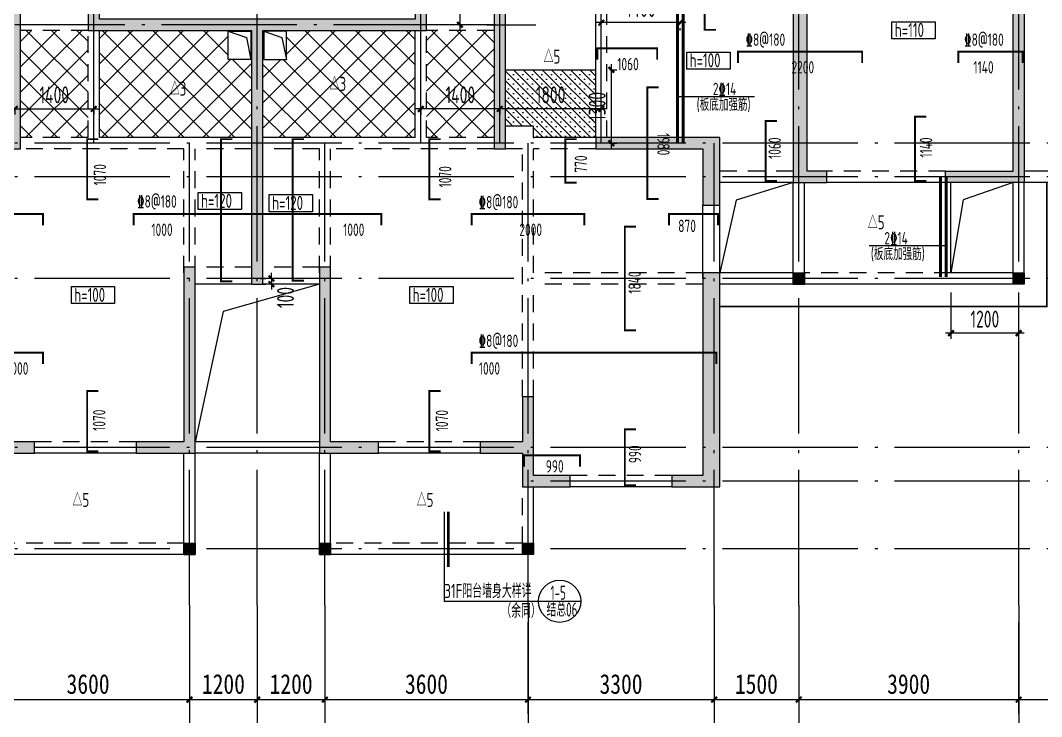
# Model space of a CAD drawing. Extents: x -144902 to 588294, y -160863 to 65494.
# Drawn here: x 197974 to 216080, y -70625 to -58273 of the extents above; entities that cross this region are included whole.
import ezdxf

# ---------------------------------------------------------------- set-up
doc = ezdxf.new("R2010")
doc.units = 0
doc.header["$LTSCALE"] = 100
doc.linetypes.add('3', pattern=[5, 3, -2])
doc.linetypes.add('ACAD_ISO04W100', pattern=[30.5, 24, -3, 0.5, -3])
doc.layers.get('0').update_dxf_attribs({"linetype": 'CONTINUOUS'})
doc.layers.get('Defpoints').update_dxf_attribs({"linetype": 'CONTINUOUS'})
for name, color, linetype in [('AXIS', 3, 'CONTINUOUS'), ('DIM', 3, 'CONTINUOUS'), ('DOTE', 253, 'ACAD_ISO04W100'), ('GZ', 7, 'CONTINUOUS'), ('HATCH', 254, 'CONTINUOUS'), ('hatch1', 253, 'CONTINUOUS'), ('HIDE_BEAMDIMMASS', 2, 'CONTINUOUS'), ('j加强筋', 1, 'CONTINUOUS'), ('P排气道', 232, 'CONTINUOUS'), ('x线脚', 6, 'CONTINUOUS'), ('外包线', 1, 'CONTINUOUS'), ('板高差', 201, 'CONTINUOUS'), ('构件标注', 3, 'CONTINUOUS'), ('梁', 4, 'CONTINUOUS'), ('梁虚线', 134, '3'), ('楼板负筋钢筋', 1, 'CONTINUOUS'), ('砼墙', 3, 'CONTINUOUS'), ('索引', 7, 'CONTINUOUS'), ('钢筋', 94, 'CONTINUOUS'), ('门', 174, 'CONTINUOUS'), ('门虚线', 174, '3'), ('零厚板', 7, 'CONTINUOUS')]:
    doc.layers.add(name, color=color, linetype=linetype)
doc.styles.add('DIM_FONT', font='SIMHEI.TTF', dxfattribs={"width": 0.8})
doc.styles.get("Standard").update_dxf_attribs({"font": 'tssdeng.shx', "width": 0.7, "bigfont": 'tssdchn.shx'})
doc.styles.add('TSSD_Dimension', font='Tssdeng.shx', dxfattribs={"width": 0.7, "bigfont": 'tssdchn.shx'})
doc.dimstyles.new('_TCH_ARCH&&100', dxfattribs={"dimtxt": 350, "dimasz": 100, "dimexe": 250, "dimexo": 300, "dimgap": 100, "dimtad": 1, "dimdec": 0, "dimzin": 0, "dimdsep": 46, "dimtxsty": 'DIM_FONT', "dimblk": 'ARCHTICK', "dimcen": 0.09, "dimclrt": 7, "dimazin": 2, "dimtfac": 1, "dimtdec": 0, "dimtix": 1, "dimtmove": 2, "dimatfit": 3, "dimfxl": 1, "dimtolj": 1, "dimtzin": 0, "dimarcsym": 0})
doc.dimstyles.new('TSSD_100_100', dxfattribs={"dimtxt": 300, "dimasz": 100, "dimexe": 100, "dimexo": 250, "dimgap": 100, "dimtad": 1, "dimdec": 0, "dimzin": 0, "dimdsep": 46, "dimtxsty": 'TSSD_Dimension', "dimblk": 'ARCHTICK', "dimcen": 0, "dimdle": 100, "dimclrt": 7, "dimadec": 0, "dimazin": 0, "dimtfac": 1, "dimtdec": 0, "dimtix": 1, "dimtmove": 2, "dimatfit": 3, "dimfxl": 1, "dimtolj": 1, "dimtzin": 0, "dimarcsym": 0})
pattern_1 = [(135, (349441.24, -34698.25), (224.5064, 224.5064), []), (45, (349441.24, -34698.25), (224.5064, -224.5064), [])]

# ---------------------------------------------------------------- blocks, each defined once
blk = doc.blocks.new('_ArchTick')
at = {"color": 0, "linetype": 'ByBlock', "const_width": 0.4}
blk.add_lwpolyline([(-0.5, -0.5), (0.5, 0.5)], dxfattribs=at)
blk = doc.blocks.new('*D1295')
at = {"layer": 'Defpoints', "color": 0}
for p in [(206645, -57450), (205767, -58350), (206645, -58350)]:
    blk.add_point(p, dxfattribs=at)
at = {"layer": 'DIM', "color": 0, "lineweight": -2}
for p, q in [((205767, -57350), (205767, -58450)), ((206395, -57450), (205667, -57450)), ((206395, -58350), (205667, -58350))]:
    blk.add_line(p, q, dxfattribs=at)
at = {"layer": 'DIM', "color": 0, "lineweight": -2, "xscale": 100, "yscale": 100, "zscale": 100}
for p, rotation in [((205767, -57450), 90), ((205767, -58350), 270)]:
    blk.add_blockref('_ArchTick', p, dxfattribs=dict(at, rotation=rotation))
at = {"layer": 'DIM', "color": 7, "insert": (205517, -57900), "char_height": 300, "attachment_point": 5, "rotation": 90, "style": 'TSSD_Dimension'}
blk.add_mtext('\\A1;900', dxfattribs=at)
blk = doc.blocks.new('*D1296')
at = {"layer": 'Defpoints', "color": 0}
for p in [(202424, -62950), (202478, -62850), (202478, -62950)]:
    blk.add_point(p, dxfattribs=at)
at = {"layer": 'DIM', "color": 0, "lineweight": -2}
for p, q in [((202424, -62850), (202424, -62750)), ((202228, -62850), (202324, -62850)), ((202228, -62950), (202324, -62950)), ((202424, -62850), (202424, -62950)), ((202424, -62950), (202424, -63050))]:
    blk.add_line(p, q, dxfattribs=at)
at = {"layer": 'DIM', "color": 0, "lineweight": -2, "xscale": 100, "yscale": 100, "zscale": 100}
for p, rotation in [((202424, -62850), 270), ((202424, -62950), 90)]:
    blk.add_blockref('_ArchTick', p, dxfattribs=dict(at, rotation=rotation))
at = {"layer": 'DIM', "color": 7, "insert": (202674, -63190), "char_height": 300, "attachment_point": 5, "rotation": 90, "style": 'TSSD_Dimension'}
blk.add_mtext('\\A1;100', dxfattribs=at)
blk = doc.blocks.new('*D1298')
at = {"layer": 'Defpoints', "color": 0}
for p in [(214474, -62850), (215674, -62850), (214474, -63823)]:
    blk.add_point(p, dxfattribs=at)
at = {"layer": 'DIM', "color": 0, "lineweight": -2}
for p, q in [((214474, -63100), (214474, -63923)), ((215674, -63100), (215674, -63923)), ((215774, -63823), (214374, -63823))]:
    blk.add_line(p, q, dxfattribs=at)
at = {"layer": 'DIM', "color": 0, "lineweight": -2, "xscale": 100, "yscale": 100, "zscale": 100, "rotation": 180}
blk.add_blockref('_ArchTick', (214474, -63823), dxfattribs=at)
at = {"layer": 'DIM', "color": 0, "lineweight": -2, "xscale": 100, "yscale": 100, "zscale": 100}
blk.add_blockref('_ArchTick', (215674, -63823), dxfattribs=at)
at = {"layer": 'DIM', "color": 7, "insert": (215074, -63573), "char_height": 300, "attachment_point": 5, "style": 'TSSD_Dimension'}
blk.add_mtext('\\A1;1200', dxfattribs=at)
blk = doc.blocks.new('*D1299')
at = {"layer": 'Defpoints', "color": 0}
for p in [(206474, -59799), (206474, -59843), (208274, -59799)]:
    blk.add_point(p, dxfattribs=at)
at = {"layer": 'DIM', "color": 0, "lineweight": -2}
for p, q in [((208374, -59843), (206374, -59843)), ((206474, -60049), (206474, -59943)), ((208274, -60049), (208274, -59943))]:
    blk.add_line(p, q, dxfattribs=at)
at = {"layer": 'DIM', "color": 0, "lineweight": -2, "xscale": 100, "yscale": 100, "zscale": 100, "rotation": 180}
blk.add_blockref('_ArchTick', (206474, -59843), dxfattribs=at)
at = {"layer": 'DIM', "color": 0, "lineweight": -2, "xscale": 100, "yscale": 100, "zscale": 100}
blk.add_blockref('_ArchTick', (208274, -59843), dxfattribs=at)
at = {"layer": 'DIM', "color": 7, "insert": (207374, -59593), "char_height": 300, "attachment_point": 5, "style": 'TSSD_Dimension'}
blk.add_mtext('\\A1;1800', dxfattribs=at)
blk = doc.blocks.new('*D1300')
at = {"layer": 'Defpoints', "color": 0}
for p in [(205074, -59613), (206474, -59613), (205074, -59843)]:
    blk.add_point(p, dxfattribs=at)
at = {"layer": 'DIM', "color": 0, "lineweight": -2}
for p, q in [((206574, -59843), (204974, -59843)), ((205074, -59863), (205074, -59943)), ((206474, -59863), (206474, -59943))]:
    blk.add_line(p, q, dxfattribs=at)
at = {"layer": 'DIM', "color": 0, "lineweight": -2, "xscale": 100, "yscale": 100, "zscale": 100, "rotation": 180}
blk.add_blockref('_ArchTick', (205074, -59843), dxfattribs=at)
at = {"layer": 'DIM', "color": 0, "lineweight": -2, "xscale": 100, "yscale": 100, "zscale": 100}
blk.add_blockref('_ArchTick', (206474, -59843), dxfattribs=at)
at = {"layer": 'DIM', "color": 7, "insert": (205774, -59593), "char_height": 300, "attachment_point": 5, "style": 'TSSD_Dimension'}
blk.add_mtext('\\A1;1400', dxfattribs=at)
blk = doc.blocks.new('*D1302')
at = {"layer": 'Defpoints', "color": 0}
for p in [(197874, -59613), (199274, -59613), (199274, -59843)]:
    blk.add_point(p, dxfattribs=at)
at = {"layer": 'DIM', "color": 0, "lineweight": -2}
for p, q in [((197774, -59843), (199374, -59843)), ((197874, -59863), (197874, -59943)), ((199274, -59863), (199274, -59943))]:
    blk.add_line(p, q, dxfattribs=at)
at = {"layer": 'DIM', "color": 0, "lineweight": -2, "xscale": 100, "yscale": 100, "zscale": 100, "rotation": 180}
blk.add_blockref('_ArchTick', (197874, -59843), dxfattribs=at)
at = {"layer": 'DIM', "color": 0, "lineweight": -2, "xscale": 100, "yscale": 100, "zscale": 100}
blk.add_blockref('_ArchTick', (199274, -59843), dxfattribs=at)
at = {"layer": 'DIM', "color": 7, "insert": (198574, -59593), "char_height": 300, "attachment_point": 5, "style": 'TSSD_Dimension'}
blk.add_mtext('\\A1;1400', dxfattribs=at)
blk = doc.blocks.new('2012120710010639')
at = {"layer": 'P排气道', "linetype": 'ByBlock', "elevation": 0}
for points in [[(13770, 500), (13770, 0), (13370, 0), (13370, 500)], [(14000, 500), (14000, 0), (14400, 0), (14400, 500)]]:
    blk.add_lwpolyline(points, close=True, dxfattribs=at)
for points in [[(13770, 500), (13447, 389), (13370, 0)], [(14400, 500), (14077, 389), (14000, 0)]]:
    blk.add_lwpolyline(points, dxfattribs=at)
blk = doc.blocks.new('*D1310')
at = {"layer": 'Defpoints', "color": 0}
for p in [(208174, -59150), (208174, -60450), (208451, -60450)]:
    blk.add_point(p, dxfattribs=at)
at = {"layer": '外包线', "color": 0, "lineweight": -2}
for p, q in [((208424, -59150), (208551, -59150)), ((208451, -59050), (208451, -60550)), ((208424, -60450), (208551, -60450))]:
    blk.add_line(p, q, dxfattribs=at)
at = {"layer": '外包线', "color": 0, "lineweight": -2, "xscale": 100, "yscale": 100, "zscale": 100}
for p, rotation in [((208451, -59150), 90), ((208451, -60450), 270)]:
    blk.add_blockref('_ArchTick', p, dxfattribs=dict(at, rotation=rotation))
at = {"layer": '外包线', "color": 7, "insert": (208201, -59800), "char_height": 300, "attachment_point": 5, "rotation": 90, "style": 'TSSD_Dimension'}
blk.add_mtext('\\A1;1300', dxfattribs=at)
blk = doc.blocks.new('*D1312')
at = {"layer": 'Defpoints', "color": 0}
for p in [(208274, -58202), (209674, -58203), (208274, -58312)]:
    blk.add_point(p, dxfattribs=at)
at = {"layer": 'j加强筋', "color": 0, "lineweight": -2}
for p, q in [((209774, -58312), (208174, -58312)), ((208274, -58452), (208274, -58412)), ((209674, -58453), (209674, -58412))]:
    blk.add_line(p, q, dxfattribs=at)
at = {"layer": 'j加强筋', "color": 0, "lineweight": -2, "xscale": 100, "yscale": 100, "zscale": 100, "rotation": 180}
blk.add_blockref('_ArchTick', (208274, -58312), dxfattribs=at)
at = {"layer": 'j加强筋', "color": 0, "lineweight": -2, "xscale": 100, "yscale": 100, "zscale": 100}
blk.add_blockref('_ArchTick', (209674, -58312), dxfattribs=at)
at = {"layer": 'j加强筋', "color": 7, "insert": (208974, -58062), "char_height": 300, "attachment_point": 5, "style": 'TSSD_Dimension'}
blk.add_mtext('\\A1;1400', dxfattribs=at)
blk = doc.blocks.new('*D1742')
at = {"layer": 'AXIS', "color": 0, "lineweight": -2}
for p, q in [((37861, 3375), (37861, 1750)), ((39661, 3375), (39661, 1750)), ((37861, 2000), (39661, 2000))]:
    blk.add_line(p, q, dxfattribs=at)
at = {"layer": 'Defpoints', "color": 0}
for p in [(37861, 3675), (39661, 3675), (39661, 2000)]:
    blk.add_point(p, dxfattribs=at)
at = {"layer": 'AXIS', "color": 0, "lineweight": -2, "xscale": 100, "yscale": 100, "zscale": 100, "rotation": 180}
blk.add_blockref('_ArchTick', (37861, 2000), dxfattribs=at)
at = {"layer": 'AXIS', "color": 0, "lineweight": -2, "xscale": 100, "yscale": 100, "zscale": 100}
blk.add_blockref('_ArchTick', (39661, 2000), dxfattribs=at)
at = {"layer": 'AXIS', "color": 7, "insert": (38761, 2275), "char_height": 350, "attachment_point": 5, "style": 'DIM_FONT'}
blk.add_mtext('\\A1;1800', dxfattribs=at)
blk = doc.blocks.new('*D1743')
at = {"layer": 'AXIS', "color": 0, "lineweight": -2}
for p, q in [((33961, 3375), (33961, 1750)), ((37861, 3375), (37861, 1750)), ((33961, 2000), (37861, 2000))]:
    blk.add_line(p, q, dxfattribs=at)
at = {"layer": 'Defpoints', "color": 0}
for p in [(33961, 3675), (37861, 3675), (37861, 2000)]:
    blk.add_point(p, dxfattribs=at)
at = {"layer": 'AXIS', "color": 0, "lineweight": -2, "xscale": 100, "yscale": 100, "zscale": 100, "rotation": 180}
blk.add_blockref('_ArchTick', (33961, 2000), dxfattribs=at)
at = {"layer": 'AXIS', "color": 0, "lineweight": -2, "xscale": 100, "yscale": 100, "zscale": 100}
blk.add_blockref('_ArchTick', (37861, 2000), dxfattribs=at)
at = {"layer": 'AXIS', "color": 7, "insert": (35911, 2275), "char_height": 350, "attachment_point": 5, "style": 'DIM_FONT'}
blk.add_mtext('\\A1;3900', dxfattribs=at)
blk = doc.blocks.new('*D1744')
at = {"layer": 'AXIS', "color": 0, "lineweight": -2}
for p, q in [((32461, 3375), (32461, 1750)), ((33961, 3375), (33961, 1750)), ((32461, 2000), (33961, 2000))]:
    blk.add_line(p, q, dxfattribs=at)
at = {"layer": 'Defpoints', "color": 0}
for p in [(32461, 3675), (33961, 3675), (33961, 2000)]:
    blk.add_point(p, dxfattribs=at)
at = {"layer": 'AXIS', "color": 0, "lineweight": -2, "xscale": 100, "yscale": 100, "zscale": 100, "rotation": 180}
blk.add_blockref('_ArchTick', (32461, 2000), dxfattribs=at)
at = {"layer": 'AXIS', "color": 0, "lineweight": -2, "xscale": 100, "yscale": 100, "zscale": 100}
blk.add_blockref('_ArchTick', (33961, 2000), dxfattribs=at)
at = {"layer": 'AXIS', "color": 7, "insert": (33211, 2275), "char_height": 350, "attachment_point": 5, "style": 'DIM_FONT'}
blk.add_mtext('\\A1;1500', dxfattribs=at)
blk = doc.blocks.new('*D1745')
at = {"layer": 'AXIS', "color": 0, "lineweight": -2}
for p, q in [((29161, 3375), (29161, 1750)), ((32461, 3375), (32461, 1750)), ((29161, 2000), (32461, 2000))]:
    blk.add_line(p, q, dxfattribs=at)
at = {"layer": 'Defpoints', "color": 0}
for p in [(29161, 3675), (32461, 3675), (32461, 2000)]:
    blk.add_point(p, dxfattribs=at)
at = {"layer": 'AXIS', "color": 0, "lineweight": -2, "xscale": 100, "yscale": 100, "zscale": 100, "rotation": 180}
blk.add_blockref('_ArchTick', (29161, 2000), dxfattribs=at)
at = {"layer": 'AXIS', "color": 0, "lineweight": -2, "xscale": 100, "yscale": 100, "zscale": 100}
blk.add_blockref('_ArchTick', (32461, 2000), dxfattribs=at)
at = {"layer": 'AXIS', "color": 7, "insert": (30811, 2275), "char_height": 350, "attachment_point": 5, "style": 'DIM_FONT'}
blk.add_mtext('\\A1;3300', dxfattribs=at)
blk = doc.blocks.new('*D1746')
at = {"layer": 'AXIS', "color": 0, "lineweight": -2}
for p, q in [((25561, 3375), (25561, 1750)), ((29161, 3375), (29161, 1750)), ((25561, 2000), (29161, 2000))]:
    blk.add_line(p, q, dxfattribs=at)
at = {"layer": 'Defpoints', "color": 0}
for p in [(25561, 3675), (29161, 3675), (29161, 2000)]:
    blk.add_point(p, dxfattribs=at)
at = {"layer": 'AXIS', "color": 0, "lineweight": -2, "xscale": 100, "yscale": 100, "zscale": 100, "rotation": 180}
blk.add_blockref('_ArchTick', (25561, 2000), dxfattribs=at)
at = {"layer": 'AXIS', "color": 0, "lineweight": -2, "xscale": 100, "yscale": 100, "zscale": 100}
blk.add_blockref('_ArchTick', (29161, 2000), dxfattribs=at)
at = {"layer": 'AXIS', "color": 7, "insert": (27361, 2275), "char_height": 350, "attachment_point": 5, "style": 'DIM_FONT'}
blk.add_mtext('\\A1;3600', dxfattribs=at)
blk = doc.blocks.new('*D1747')
at = {"layer": 'AXIS', "color": 0, "lineweight": -2}
for p, q in [((24361, 3375), (24361, 1750)), ((25561, 3375), (25561, 1750)), ((24361, 2000), (25561, 2000))]:
    blk.add_line(p, q, dxfattribs=at)
at = {"layer": 'Defpoints', "color": 0}
for p in [(24361, 3675), (25561, 3675), (25561, 2000)]:
    blk.add_point(p, dxfattribs=at)
at = {"layer": 'AXIS', "color": 0, "lineweight": -2, "xscale": 100, "yscale": 100, "zscale": 100, "rotation": 180}
blk.add_blockref('_ArchTick', (24361, 2000), dxfattribs=at)
at = {"layer": 'AXIS', "color": 0, "lineweight": -2, "xscale": 100, "yscale": 100, "zscale": 100}
blk.add_blockref('_ArchTick', (25561, 2000), dxfattribs=at)
at = {"layer": 'AXIS', "color": 7, "insert": (24961, 2275), "char_height": 350, "attachment_point": 5, "style": 'DIM_FONT'}
blk.add_mtext('\\A1;1200', dxfattribs=at)
blk = doc.blocks.new('*D1748')
at = {"layer": 'AXIS', "color": 0, "lineweight": -2}
for p, q in [((23161, 3375), (23161, 1750)), ((24361, 3375), (24361, 1750)), ((23161, 2000), (24361, 2000))]:
    blk.add_line(p, q, dxfattribs=at)
at = {"layer": 'Defpoints', "color": 0}
for p in [(23161, 3675), (24361, 3675), (24361, 2000)]:
    blk.add_point(p, dxfattribs=at)
at = {"layer": 'AXIS', "color": 0, "lineweight": -2, "xscale": 100, "yscale": 100, "zscale": 100, "rotation": 180}
blk.add_blockref('_ArchTick', (23161, 2000), dxfattribs=at)
at = {"layer": 'AXIS', "color": 0, "lineweight": -2, "xscale": 100, "yscale": 100, "zscale": 100}
blk.add_blockref('_ArchTick', (24361, 2000), dxfattribs=at)
at = {"layer": 'AXIS', "color": 7, "insert": (23761, 2275), "char_height": 350, "attachment_point": 5, "style": 'DIM_FONT'}
blk.add_mtext('\\A1;1200', dxfattribs=at)
blk = doc.blocks.new('*D1749')
at = {"layer": 'AXIS', "color": 0, "lineweight": -2}
for p, q in [((19561, 3375), (19561, 1750)), ((23161, 3375), (23161, 1750)), ((19561, 2000), (23161, 2000))]:
    blk.add_line(p, q, dxfattribs=at)
at = {"layer": 'Defpoints', "color": 0}
for p in [(19561, 3675), (23161, 3675), (23161, 2000)]:
    blk.add_point(p, dxfattribs=at)
at = {"layer": 'AXIS', "color": 0, "lineweight": -2, "xscale": 100, "yscale": 100, "zscale": 100, "rotation": 180}
blk.add_blockref('_ArchTick', (19561, 2000), dxfattribs=at)
at = {"layer": 'AXIS', "color": 0, "lineweight": -2, "xscale": 100, "yscale": 100, "zscale": 100}
blk.add_blockref('_ArchTick', (23161, 2000), dxfattribs=at)
at = {"layer": 'AXIS', "color": 7, "insert": (21361, 2275), "char_height": 350, "attachment_point": 5, "style": 'DIM_FONT'}
blk.add_mtext('\\A1;3600', dxfattribs=at)
blk = doc.blocks.new('2012122714531000')
at = {"layer": 'HATCH'}
blk.add_hatch(color=256, dxfattribs=at).paths.add_polyline_path([(0, 200), (200, 200), (200, 0), (0, 0)])
at = {"layer": 'GZ'}
blk.add_lwpolyline([(0, 200), (200, 200), (200, 0), (0, 0)], close=True, dxfattribs=at)
blk = doc.blocks.new('2012122621174833')
at = {"layer": 'HATCH'}
for points in [[(37761.4, 11375), (37761.4, 15275), (38061.4, 15275), (38061.4, 14875), (37961.4, 14875), (37961.4, 11175), (36561.4, 11175), (36561.4, 11375)], [(19961.4, 14775), (19961.4, 11775), (20161.4, 11775), (20161.4, 14975), (19461.2, 14975), (19461.2, 14775)], [(26361.4, 14975), (26361.4, 14675), (27161.4, 14675), (27161.4, 14075), (21561.4, 14075), (21561.4, 14675), (22361.4, 14675), (22361.4, 14975), (21361.4, 14975), (21361.4, 13875), (24261.4, 13875), (24261.4, 9375), (24461.4, 9375), (24461.4, 13875), (27361.4, 13875), (27361.4, 14975)], [(28761.4, 14775), (29261.5, 14775), (29261.5, 14975), (28561.4, 14975), (28561.4, 11775), (28761.4, 11775)], [(34111.4, 11375), (34111.4, 14975), (32461.4, 14975), (32461.4, 14775), (33861.4, 14775), (33861.4, 11175), (34461.4, 11175), (34461.4, 11375)], [(32561.4, 11975), (30361.4, 11975), (30361.4, 11775), (32261.4, 11775), (32261.4, 10775), (32561.4, 10775)], [(22211.4, 6575), (22211.4, 6375), (23261.4, 6375), (23261.4, 9675), (23061.4, 9675), (23061.4, 6575)], [(25461.4, 6375), (26511.4, 6375), (26511.4, 6575), (25661.4, 6575), (25661.4, 9675), (25461.4, 9675)], [(32261.4, 5975), (31711.4, 5975), (31711.4, 5775), (32561.4, 5775), (32561.4, 9575), (32261.4, 9575)], [(18811.4, 5775.4), (19661.4, 5775.4), (19661.4, 6375), (20411.4, 6375), (20411.4, 6575), (19661.4, 6575), (19661.4, 7375), (19461.4, 7375), (19461.4, 6575), (19461.4, 5975.4), (18811.4, 5975.4)], [(28311.4, 6575), (28311.4, 6375), (29061.4, 6375), (29061.4, 5775.4), (29911.4, 5775.4), (29911.4, 5975.4), (29261.4, 5975.4), (29261.4, 6575), (29261.4, 7375), (29061.4, 7375), (29061.4, 6575)]]:
    blk.add_hatch(color=256, dxfattribs=at).paths.add_polyline_path(points)
at = {"layer": 'AXIS'}
for p, q in [((28434.3, 13975, 0), (29299.5, 13975, 0)), ((23161.4, 3675, 0), (23161.4, 800, 0)), ((24361.4, 3675, 0), (24361.4, 800, 0)), ((25561.4, 3675, 0), (25561.4, 800, 0)), ((29161.4, 3675, 0), (29161.4, 800, 0)), ((32461.4, 3675, 0), (32461.4, 800, 0)), ((33961.4, 3675, 0), (33961.4, 800, 0)), ((37861.4, 3675, 0), (37861.4, 800, 0))]:
    blk.add_line(p, q, dxfattribs=at)
at = {"layer": 'DOTE'}
for p, q in [((28661.4, 11875, 0), (28661.4, 23075, 0)), ((33961.4, 3675, 0), (33961.4, 23075, 0)), ((24361.4, 3675, 0), (24361.4, 19375, 0)), ((37861.4, 3675, 0), (37861.4, 16475, 0)), ((21461.4, 11875, 0), (21461.4, 14875, 0)), ((27261.4, 11875, 0), (27261.4, 14875, 0)), ((30461.4, 11875), (30461.4, 14875)), ((28114.7, 13975, 0), (20061.4, 13975, 0)), ((44161.4, 11875, 0), (16261.4, 11875, 0)), ((23161.4, 3675, 0), (23161.4, 11875, 0)), ((25561.4, 3675, 0), (25561.4, 11875, 0)), ((29161.4, 3675, 0), (29161.4, 11875, 0)), ((32461.4, 3675, 0), (32461.4, 11875, 0)), ((44161.4, 11275, 0), (3061.4, 11275, 0)), ((44161.4, 9475, 0), (3061.4, 9475, 0)), ((44161.4, 6475, 0), (3061.4, 6475, 0)), ((44161.4, 5875, 0), (29161.4, 5875, 0)), ((44161.4, 4675, 0), (3061.4, 4675, 0))]:
    blk.add_line(p, q, dxfattribs=at)
at = {"layer": '梁'}
for p, q in [((30361.4, 11975), (30361.4, 14775)), ((21561.4, 11975), (21561.4, 13875)), ((27161.4, 11975), (27161.4, 13875)), ((29261.4, 12175), (28761.4, 12175)), ((29261.4, 11975), (29261.4, 12175)), ((24261.4, 11975), (21561.4, 11975)), ((27161.4, 11975), (24461.4, 11975)), ((30361.4, 11975), (29261.4, 11975)), ((39561.4, 11375), (37961.4, 11375)), ((33861.4, 11175), (32561.4, 11175)), ((33861.4, 9375), (33861.4, 11175)), ((34061.4, 9375), (34061.4, 11175)), ((36561.4, 11175), (34461.4, 11175)), ((39561.4, 11175), (37961.4, 11175)), ((24261.4, 9375), (23261.4, 9375)), ((25461.4, 9375), (24461.4, 9375)), ((33861.4, 9375), (34061.4, 9375)), ((25461.4, 6575), (23261.4, 6575)), ((22211.4, 6375), (20411.4, 6375)), ((23061.4, 4575), (23061.4, 6375)), ((23261.4, 4575), (23261.4, 6375)), ((25461.4, 6375), (23261.4, 6375)), ((25461.4, 4575), (25461.4, 6375)), ((25661.4, 4575), (25661.4, 6375)), ((28311.4, 6375), (26511.4, 6375)), ((31711.4, 5775), (29911.4, 5775.4)), ((23061.4, 4575), (23261.4, 4575)), ((25461.4, 4575), (25661.4, 4575))]:
    blk.add_line(p, q, dxfattribs=at)
at = {"layer": '梁', "color": 210}
for p, q in [((36661.4, 9575), (36661.4, 11175)), ((37761.4, 9575), (37761.4, 11175)), ((37961.4, 9375), (37961.4, 11175)), ((33861.4, 9575), (32561.4, 9575)), ((37761.4, 9575), (36661.4, 9575)), ((33861.4, 9375), (32561.4, 9375)), ((36661.4, 9375), (34061.4, 9375)), ((37961.4, 9375), (36661.4, 9375)), ((29261.4, 4575), (29261.4, 5775.4)), ((23061.4, 4575), (19461.4, 4575)), ((29261.4, 4575), (25661.4, 4575))]:
    blk.add_line(p, q, dxfattribs=at)
at = {"layer": '梁虚线'}
for p, q in [((30561.4, 11975), (30561.4, 14775)), ((21361.4, 13875), (20161.4, 13875)), ((21361.4, 11975), (21361.4, 13875)), ((27361.4, 11975), (27361.4, 13875)), ((28561.4, 13875), (27361.4, 13875)), ((21361.4, 11975), (20161.4, 11975)), ((28561.4, 11975), (27361.4, 11975)), ((23061.4, 11775), (20161.4, 11775)), ((23061.4, 9575), (23061.4, 11775)), ((24261.4, 11775), (23261.4, 11775)), ((23261.4, 9575), (23261.4, 11775)), ((25461.4, 11775), (24461.4, 11775)), ((25461.4, 9575), (25461.4, 11775)), ((28561.4, 11775), (25661.4, 11775)), ((25661.4, 9575), (25661.4, 11775)), ((29061.4, 11775), (28761.4, 11775)), ((29061.4, 7375), (29061.4, 11775)), ((30361.4, 11775), (29261.4, 11775)), ((29261.4, 9575), (29261.4, 11775)), ((33861.4, 11375), (32561.4, 11375)), ((36561.4, 11375), (34461.4, 11375)), ((24261.4, 9675), (23261.4, 9675)), ((25461.4, 9675), (24461.4, 9675)), ((32261.4, 9575), (29261.4, 9575)), ((32261.4, 9375), (29261.4, 9375)), ((29261.4, 7375), (29261.4, 9375)), ((22211.4, 6575), (20411.4, 6575)), ((28311.4, 6575), (26511.4, 6575)), ((31711.4, 5975), (29911.4, 5975.4))]:
    blk.add_line(p, q, dxfattribs=at)
at = {"layer": '梁虚线', "color": 210}
for p, q in [((36661.4, 9575), (34061.4, 9575)), ((29061.4, 4775), (29061.4, 5775.4)), ((23061.4, 4775), (19661.4, 4775)), ((29061.4, 4775), (25661.4, 4775))]:
    blk.add_line(p, q, dxfattribs=at)
at = {"layer": '砼墙'}
for points in [[(37761.4, 11375), (37761.4, 15275), (38061.4, 15275), (38061.4, 14875), (37961.4, 14875), (37961.4, 11175), (36561.4, 11175), (36561.4, 11375)], [(19961.4, 14775), (19961.4, 11775), (20161.4, 11775), (20161.4, 14975), (19461.2, 14975), (19461.2, 14775)], [(26361.4, 14975), (26361.4, 14675), (27161.4, 14675), (27161.4, 14075), (21561.4, 14075), (21561.4, 14675), (22361.4, 14675), (22361.4, 14975), (21361.4, 14975), (21361.4, 13875), (24261.4, 13875), (24261.4, 9375), (24461.4, 9375), (24461.4, 13875), (27361.4, 13875), (27361.4, 14975)], [(28761.4, 14775), (29261.5, 14775), (29261.5, 14975), (28561.4, 14975), (28561.4, 11775), (28761.4, 11775)], [(34111.4, 11375), (34111.4, 14975), (32461.4, 14975), (32461.4, 14775), (33861.4, 14775), (33861.4, 11175), (34461.4, 11175), (34461.4, 11375)], [(32561.4, 11975), (30361.4, 11975), (30361.4, 11775), (32261.4, 11775), (32261.4, 10775), (32561.4, 10775)], [(22211.4, 6575), (22211.4, 6375), (23261.4, 6375), (23261.4, 9675), (23061.4, 9675), (23061.4, 6575)], [(25461.4, 6375), (26511.4, 6375), (26511.4, 6575), (25661.4, 6575), (25661.4, 9675), (25461.4, 9675)], [(32261.4, 5975), (31711.4, 5975), (31711.4, 5775), (32561.4, 5775), (32561.4, 9575), (32261.4, 9575)], [(18811.4, 5775.4), (19661.4, 5775.4), (19661.4, 6375), (20411.4, 6375), (20411.4, 6575), (19661.4, 6575), (19661.4, 7375), (19461.4, 7375), (19461.4, 6575), (19461.4, 5975.4), (18811.4, 5975.4)], [(28311.4, 6575), (28311.4, 6375), (29061.4, 6375), (29061.4, 5775.4), (29911.4, 5775.4), (29911.4, 5975.4), (29261.4, 5975.4), (29261.4, 6575), (29261.4, 7375), (29061.4, 7375), (29061.4, 6575)]]:
    blk.add_lwpolyline(points, close=True, dxfattribs=at)
at = {"layer": '门'}
for p, q in [((32261.4, 9475), (32261.4, 10775)), ((32561.4, 9475), (32561.4, 10775))]:
    blk.add_line(p, q, dxfattribs=at)
at = {"layer": '门虚线'}
for p, q in [((32261.4, 9475), (32261.4, 10775)), ((32561.4, 9475), (32561.4, 10775))]:
    blk.add_line(p, q, dxfattribs=at)
at = {"layer": '零厚板'}
for points in [[(33861.4, 11175), (32851.5, 10865.3), (32561.4, 9575)], [(37761.4, 11175), (36879, 10866.7), (36661.4, 9575)], [(25461.4, 9375), (23755.8, 8885.5), (23261.4, 6575)]]:
    blk.add_lwpolyline(points, dxfattribs=at)
at = {"layer": 'HATCH'}
for p in [(33861.4, 9375), (37761.4, 9375), (23061.4, 4575), (25461.4, 4575), (29061.4, 4575)]:
    blk.add_blockref('2012122714531000', p, dxfattribs=at)
at = {"layer": 'AXIS'}
for p1, p2, picture, middle in [((19561.4, 3675, 0), (23161.4, 3675, 0), '*D1749', (21361.4, 2275, 0)), ((23161.4, 3675, 0), (24361.4, 3675, 0), '*D1748', (23761.4, 2275, 0)), ((24361.4, 3675, 0), (25561.4, 3675, 0), '*D1747', (24961.4, 2275, 0)), ((25561.4, 3675, 0), (29161.4, 3675, 0), '*D1746', (27361.4, 2275, 0)), ((29161.4, 3675, 0), (32461.4, 3675, 0), '*D1745', (30811.4, 2275, 0)), ((32461.4, 3675, 0), (33961.4, 3675, 0), '*D1744', (33211.4, 2275, 0)), ((33961.4, 3675, 0), (37861.4, 3675, 0), '*D1743', (35911.4, 2275, 0)), ((37861.4, 3675, 0), (39661.4, 3675, 0), '*D1742', (38761.4, 2275, 0))]:
    dim = blk.add_aligned_dim(p1=p1, p2=p2, distance=-1675, dimstyle='_TCH_ARCH&&100', dxfattribs=at)
    dim.commit()
    dim.dimension.update_dxf_attribs({"geometry": picture, "text_midpoint": middle})

msp = doc.modelspace()

# ---------------------------------------------------------------- hatches: boundary and pattern name
at = {"layer": 'hatch1'}
h = msp.add_hatch(dxfattribs=at)
h.set_pattern_fill('ANSI37', color=256, scale=100, style=0)
h.set_pattern_definition(pattern_1)
h.paths.add_polyline_path([(197974.086, -58449.757), (199174.086, -58449.757), (199174.086, -60349.757), (197974.086, -60349.757)])
h = msp.add_hatch(dxfattribs=at)
h.set_pattern_fill('ANSI37', color=256, scale=100, style=0)
h.set_pattern_definition(pattern_1)
h.paths.add_polyline_path([(200942.63, -59640.277), (200586.218, -59640.277), (200586.218, -59337.392), (200942.63, -59337.392)], flags=24)
h.paths.add_polyline_path([(202059.086, -58964.757), (201982.477, -58576.045), (201659.086, -58464.757), (201659.086, -58964.757)])
h.paths.add_polyline_path([(199374.086, -58449.757), (202074.086, -58449.757), (202074.086, -60349.757), (199374.086, -60349.757)])
h.paths.add_polyline_path([(201659.086, -58464.757), (201982.477, -58576.045), (202059.086, -58964.757), (202059.086, -58464.757)])
h = msp.add_hatch(dxfattribs=at)
h.set_pattern_fill('ANSI37', color=256, scale=100, style=0)
h.set_pattern_definition(pattern_1)
h.paths.add_polyline_path([(203775.915, -59555.437), (203419.502, -59555.437), (203419.502, -59252.553), (203775.915, -59252.553)], flags=24)
h.paths.add_polyline_path([(202289.086, -58964.757), (202689.086, -58964.757), (202612.477, -58576.045), (202289.086, -58464.757)])
h.paths.add_polyline_path([(202274.086, -58449.757), (204974.086, -58449.757), (204974.086, -60349.757), (202274.086, -60349.757)])
h.paths.add_polyline_path([(202689.086, -58464.757), (202289.086, -58464.757), (202612.477, -58576.045), (202689.086, -58964.757)])
h = msp.add_hatch(dxfattribs=at)
h.set_pattern_fill('ANSI37', color=256, scale=100, style=0)
h.set_pattern_definition(pattern_1)
h.paths.add_polyline_path([(205174.086, -58449.757), (206374.086, -58449.757), (206374.086, -60349.757), (205174.086, -60349.757)])
at = {"layer": '外包线'}
h = msp.add_hatch(dxfattribs=at)
h.set_pattern_fill('SACNCR', color=256, scale=50, style=0)
h.set_pattern_definition([(135, (402372.29, -40288.82), (84.1899, 84.1899), []), (135, (402288.1, -40288.82), (84.1899, 84.1899), [0, -119.0625])])
h.paths.add_polyline_path([(208174.086, -59149.757), (208174.086, -60349.757), (207074.086, -60349.757), (207074.086, -60149.757), (206574.086, -60149.757), (206574.086, -59149.757)])
h.paths.add_polyline_path([(207731.778, -59367.892), (207016.394, -59367.892), (207016.394, -59817.892), (207731.778, -59817.892)], flags=24)

# ---------------------------------------------------------------- linework, layer by layer
at = {"color": 6}
msp.add_circle((207535.248, -68579.687, 0), 375, dxfattribs=at)
at = {"layer": 'j加强筋'}
for p, q in [((209624.086, -59622.973), (210989.447, -59622.973)), ((214387.919, -62271.418), (213022.558, -62271.418))]:
    msp.add_line(p, q, dxfattribs=at)
at = {"layer": 'j加强筋', "const_width": 50, "elevation": 0}
for points in [[(209624.086, -57449.757), (209624.086, -60449.757)], [(209724.086, -57449.757), (209724.086, -60449.757)], [(214287.919, -61049.757), (214287.919, -62825.069)], [(214387.919, -61049.757), (214387.919, -62825.069)]]:
    msp.add_lwpolyline(points, dxfattribs=at)
at = {"layer": 'x线脚', "const_width": 30}
msp.add_lwpolyline([(216174.086, -61149.757), (216174.086, -63349.757), (210374.086, -63349.757)], dxfattribs=at)
at = {"layer": '外包线'}
msp.add_line((206574.086, -59149.757), (208174.086, -59149.757), dxfattribs=at)
at = {"layer": '构件标注', "color": 2}
for points in [[(214194.567, -58295.622), (214194.567, -58598.507), (213427.259, -58598.507), (213427.259, -58295.622)], [(210556.386, -58833.365), (210556.386, -59136.249), (209789.079, -59136.249), (209789.079, -58833.365)], [(201894.193, -61326.989), (201894.193, -61629.873), (201126.885, -61629.873), (201126.885, -61326.989)], [(203154.342, -61364.552), (203154.342, -61667.437), (202387.034, -61667.437), (202387.034, -61364.552)], [(199644.565, -62995.62), (199644.565, -63298.505), (198877.257, -63298.505), (198877.257, -62995.62)], [(205644.568, -62995.62), (205644.568, -63298.505), (204877.26, -63298.505), (204877.26, -62995.62)]]:
    msp.add_lwpolyline(points, close=True, dxfattribs=at)
at = {"layer": '楼板负筋钢筋', "const_width": 35}
for points in [[(210306.712, -58439.746), (210106.712, -58439.746), (210106.711, -55019.757), (210306.711, -55019.757)], [(209264.086, -58969.751), (209264.086, -58769.751), (208204.086, -58769.751), (208204.086, -58969.751)], [(212899.086, -59026.295), (212899.086, -58826.295), (210699.086, -58826.295), (210699.086, -59026.295)], [(215744.086, -59026.294), (215744.086, -58826.294), (214604.086, -58826.295), (214604.086, -59026.295)], [(209289.086, -61439.757), (209089.086, -61439.757), (209089.085, -59459.757), (209289.085, -59459.757)], [(211390.475, -61119.757), (211190.475, -61119.757), (211190.474, -60059.757), (211390.474, -60059.757)], [(214036.973, -61119.757), (213836.973, -61119.757), (213836.972, -59979.757), (214036.972, -59979.757)], [(199357.677, -61449.757), (199157.677, -61449.757), (199157.677, -60379.757), (199357.677, -60379.757)], [(201732.355, -62900.712), (201532.355, -62900.712), (201532.355, -60379.757), (201732.355, -60379.757)], [(203003.566, -62888.263), (202803.566, -62888.262), (202803.566, -60379.757), (203003.566, -60379.757)], [(205423.802, -61449.757), (205223.802, -61449.757), (205223.802, -60379.757), (205423.802, -60379.757)], [(207834.086, -61149.757), (207634.086, -61149.757), (207634.086, -60379.757), (207834.086, -60379.757)], [(198374.086, -61909.613), (198374.086, -61709.613), (196374.086, -61709.614), (196374.086, -61909.614)], [(204374.086, -61909.613), (204374.086, -61709.613), (199980.439, -61709.615), (199980.439, -61909.615)], [(207974.086, -61909.613), (207974.086, -61709.613), (205974.086, -61709.614), (205974.086, -61909.614)], [(210344.086, -61909.613), (210344.086, -61709.613), (209474.086, -61709.614), (209474.086, -61909.614)], [(208891.101, -63769.746), (208691.101, -63769.746), (208691.101, -61929.746), (208891.101, -61929.746)], [(198374.086, -64369.75), (198374.086, -64169.75), (194017.549, -64169.752), (194017.549, -64369.752)], [(210315.511, -64369.75), (210315.511, -64169.75), (205974.086, -64169.751), (205974.086, -64369.751)], [(199357.679, -65919.756), (199157.679, -65919.757), (199157.677, -64849.757), (199357.677, -64849.756)], [(205423.804, -65919.756), (205223.804, -65919.757), (205223.802, -64849.757), (205423.802, -64849.756)], [(208891.101, -66519.757), (208691.101, -66519.757), (208691.1, -65529.757), (208891.1, -65529.757)], [(207894.087, -66191.705), (207894.086, -65991.705), (206904.086, -65991.706), (206904.088, -66191.706)]]:
    msp.add_lwpolyline(points, dxfattribs=at)
at = {"layer": '索引', "color": 6, "ltscale": 5}
for p, q in [((205486.959, -66991.701, 0), (205486.959, -68579.687, 0)), ((205486.959, -68579.687, 0), (207910.248, -68579.687, 0))]:
    msp.add_line(p, q, dxfattribs=at)
at = {"layer": '索引', "color": 6, "ltscale": 5, "const_width": 50, "elevation": -0.088}
msp.add_lwpolyline([(205562.026, -67968.407), (205562.038, -66986.535)], dxfattribs=at)

# ---------------------------------------------------------------- block references
at = {"layer": 'AXIS'}
msp.add_blockref('2012122621174833', (177812.728, -72324.757), dxfattribs=at)
at = {"layer": 'HIDE_BEAMDIMMASS', "xscale": -1}
msp.add_blockref('2012120710010639', (216059.086, -58964.757, 0), dxfattribs=at)

# ---------------------------------------------------------------- texts
at = {"layer": 'j加强筋', "width": 0.7}
for s, p in [('2%%13214', (210251.357, -59598.45)), ('(板底加强筋)', (209963.818, -59878.259)), ('2%%13214', (213292.725, -62246.895)), ('(板底加强筋)', (213053.111, -62526.703))]:
    msp.add_text(s, height=220, dxfattribs=at).set_placement(p)
at = {"layer": '板高差', "width": 0.7}
for s, p in [('△5', (207251.305, -59039.601)), ('△3', (200622.919, -59609.027)), ('△3', (203456.203, -59524.187)), ('△5', (212999.462, -61981.132, 0)), ('△5', (198897.2, -66906, 0)), ('△5', (205001.164, -66906, 0))]:
    msp.add_text(s, height=250, dxfattribs=at).set_placement(p)
at = {"layer": '构件标注', "color": 2, "width": 0.7}
for s, p in [('h=110', (213477.74, -58567.257)), ('h=100', (209839.56, -59104.999)), ('h=120', (201177.366, -61598.623)), ('h=120', (202437.515, -61636.187)), ('h=100', (198927.738, -63267.255)), ('h=100', (204927.741, -63267.255))]:
    msp.add_text(s, height=250, dxfattribs=at).set_placement(p)
at = {"layer": '索引', "color": 6, "ltscale": 5}
for s, width, p in [('31F阳台墙身大样详', 0.7, (205490.385, -68522.128, 0)), ('1-5', 0.6, (207373.223, -68552.483, 0)), ('（余同）', 0.7, (206500.94, -68872.8, 0)), ('结总06', 0.6, (207304.435, -68851.524, 0))]:
    msp.add_text(s, height=250, dxfattribs=dict(at, width=width)).set_placement(p)
at = {"layer": '钢筋', "width": 0.7}
for s, rotation, p in [('%%1328@180', 359.9999744, (210831.733, -58724.695)), ('%%1328@180', 359.9999744, (214707.602, -58724.694)), ('1980', 270.0000442, (209265.947, -60272.757)), ('1060', 90.0000825, (211457.813, -60730.383)), ('1140', 90.0000767, (214141.097, -60706.515)), ('1070', 90, (199494.521, -61199.757)), ('770', 90, (208022.487, -60974.757)), ('1070', 90, (205615.195, -61236.228)), ('%%1328@180', 359.9999904, (200043.62, -61594.801)), ('%%1328@180', 359.9999904, (206098.971, -61608.013)), ('1840', 90.0000475, (208973.876, -63121.492)), ('%%1328@180', 359.9999872, (206098.971, -64068.151)), ('1070', 90.0001634, (199480.929, -65555.879)), ('1070', 90.0001634, (205557.732, -65562.551)), ('990', 90.0000883, (208981.36, -66128.582))]:
    msp.add_text(s, height=220, rotation=rotation, dxfattribs=at).set_placement(p)
for s, p in [('1060', (208557.086, -59158.151)), ('2200', (211645.778, -59214.694)), ('1140', (214871.738, -59214.694)), ('1000', (200297.086, -62098.014)), ('1000', (203697.086, -62098.013)), ('2000', (206820.779, -62098.013)), ('870', (209637.302, -62029.462)), ('1000', (197740.222, -64558.15)), ('1000', (206102.615, -64558.151)), ('990', (207289.24, -66295.215))]:
    msp.add_text(s, height=220, dxfattribs=at).set_placement(p)

# ---------------------------------------------------------------- dimensions: what is measured, and where the dimension line sits
at = {"layer": 'DIM'}
for base, p1, p2, angle, picture, middle in [((205766.726, -58349.758), (206644.815, -57449.757), (206644.815, -58349.758), 90, '*D1295', (205516.726, -57899.757)), ((205074.086, -59842.892), (206474.086, -59612.984), (205074.086, -59612.984), 180, '*D1300', (205774.086, -59592.892)), ((206474.086, -59842.892), (208274.086, -59799.278), (206474.086, -59799.278), 180, '*D1299', (207374.086, -59592.892)), ((214474.086, -63823.258), (215674.086, -62849.757), (214474.086, -62849.757), 180, '*D1298', (215074.086, -63573.258))]:
    dim = msp.add_linear_dim(base=base, p1=p1, p2=p2, angle=angle, dimstyle='TSSD_100_100', dxfattribs=at)
    dim.commit()
    dim.dimension.update_dxf_attribs({"geometry": picture, "text_midpoint": middle})
dim = msp.add_linear_dim(base=(199274.086, -59842.892), p1=(197874.086, -59612.984), p2=(199274.086, -59612.984), dimstyle='TSSD_100_100', dxfattribs=at)
dim.commit()
dim.dimension.update_dxf_attribs({"geometry": '*D1302', "text_midpoint": (198574.086, -59592.892)})
dim = msp.add_linear_dim(base=(202424.487, -62949.757), p1=(202478.142, -62849.757), p2=(202478.142, -62949.757), angle=90, dimstyle='TSSD_100_100', dxfattribs=at)
dim.commit()
dim.dimension.update_dxf_attribs({"geometry": '*D1296', "text_midpoint": (202674.487, -63189.82), "dimtype": 160})
at = {"layer": 'j加强筋'}
dim = msp.add_linear_dim(base=(208274.086, -58311.832), p1=(209674.065, -58203.098), p2=(208274.086, -58201.66), angle=180, dimstyle='TSSD_100_100', dxfattribs=at)
dim.commit()
dim.dimension.update_dxf_attribs({"geometry": '*D1312', "text_midpoint": (208974.076, -58061.832)})
at = {"layer": '外包线'}
dim = msp.add_linear_dim(base=(208450.705, -60449.757), p1=(208174.086, -59149.757), p2=(208174.086, -60449.757), angle=90, dimstyle='TSSD_100_100', dxfattribs=at)
dim.commit()
dim.dimension.update_dxf_attribs({"geometry": '*D1310', "text_midpoint": (208200.705, -59799.757)})

doc.saveas('drawing.dxf')
